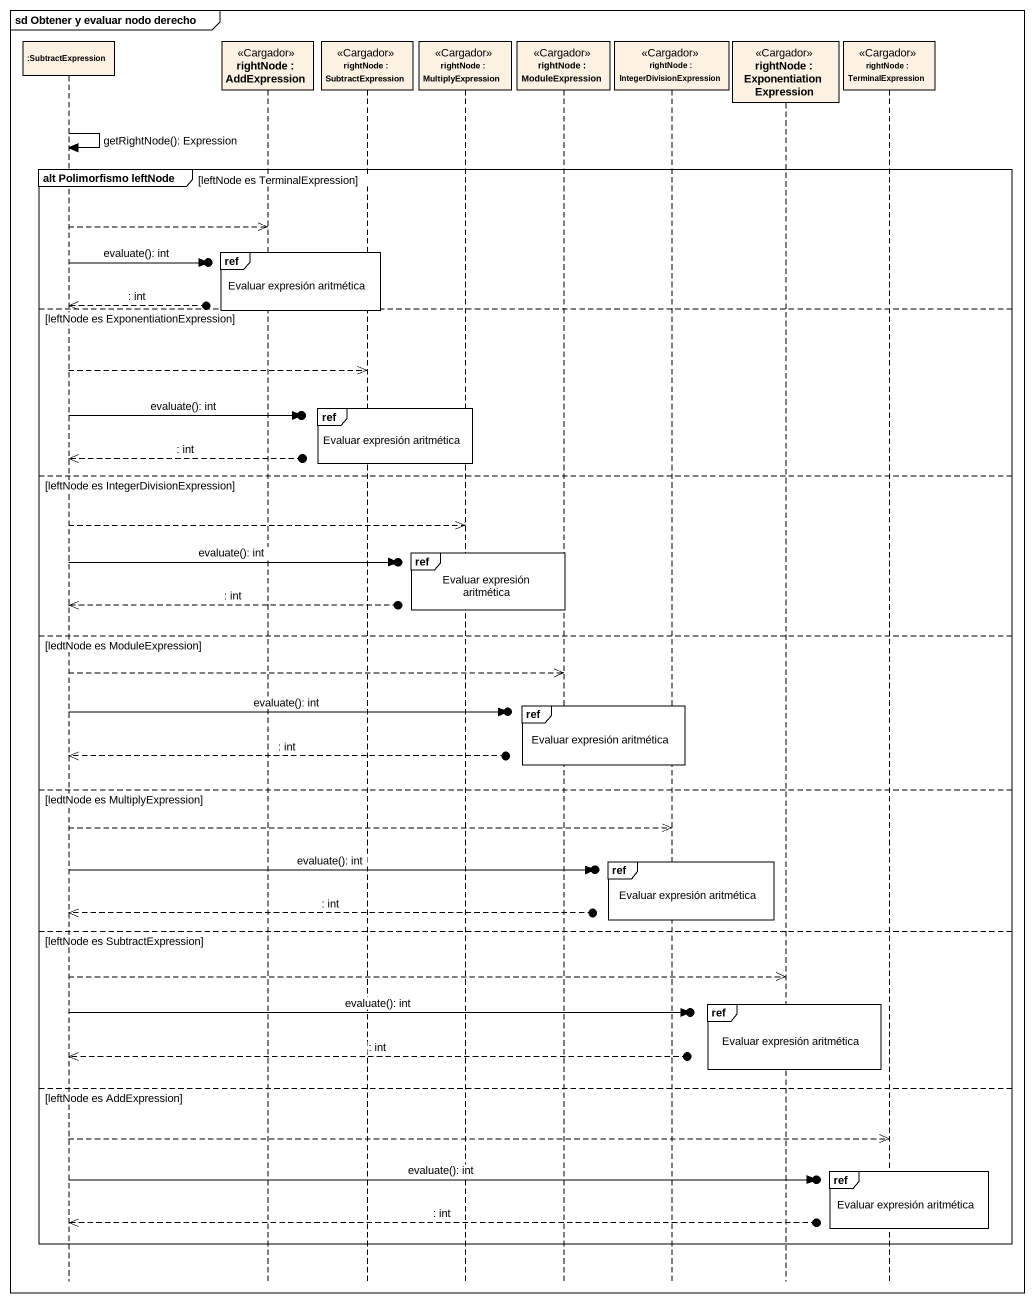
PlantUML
@startuml
mainframe sd Obtener y evaluar nodo derecho
hide footbox
participant ":SubtractExpression" as SubtractExpression
participant "rightNode : AddExpression" as rightNode <<Cargador>>
participant "rightNode : SubtractExpression" as rightNode_2 <<Cargador>>
participant "rightNode : MultiplyExpression" as rightNode_3 <<Cargador>>
participant "rightNode : ModuleExpression" as rightNode_4 <<Cargador>>
participant "rightNode : IntegerDivisionExpression" as rightNode_5 <<Cargador>>
participant "rightNode : ExponentiationExpression" as rightNode_6 <<Cargador>>
participant "rightNode : TerminalExpression" as rightNode_7 <<Cargador>>

SubtractExpression -> SubtractExpression : getRightNode(): Expression
group alt Polimorfismo leftNode [leftNode es TerminalExpression]
  SubtractExpression -->> rightNode
  ref over rightNode, rightNode_2 : Evaluar expresión aritmética
  SubtractExpression ->o] : evaluate(): int
  SubtractExpression <<--o] : : int
else leftNode es ExponentiationExpression
  SubtractExpression -->> rightNode_2
  ref over rightNode_2, rightNode_3 : Evaluar expresión aritmética
  SubtractExpression ->o] : evaluate(): int
  SubtractExpression <<--o] : : int
else leftNode es IntegerDivisionExpression
  SubtractExpression -->> rightNode_3
  ref over rightNode_3, rightNode_4 : Evaluar expresión aritmética
  SubtractExpression ->o] : evaluate(): int
  SubtractExpression <<--o] : : int
else ledtNode es ModuleExpression
  SubtractExpression -->> rightNode_4
  ref over rightNode_4, rightNode_5 : Evaluar expresión aritmética
  SubtractExpression ->o] : evaluate(): int
  SubtractExpression <<--o] : : int
else ledtNode es MultiplyExpression
  SubtractExpression -->> rightNode_5
  ref over rightNode_5 : Evaluar expresión aritmética
  SubtractExpression ->o] : evaluate(): int
  SubtractExpression <<--o] : : int
else leftNode es SubtractExpression
  SubtractExpression -->> rightNode_6
  ref over rightNode_6 : Evaluar expresión aritmética
  SubtractExpression ->o] : evaluate(): int
  SubtractExpression <<--o] : : int
else leftNode es AddExpression
  SubtractExpression -->> rightNode_7
  ref over rightNode_7 : Evaluar expresión aritmética
  SubtractExpression ->o] : evaluate(): int
  SubtractExpression <<--o] : : int
end
@enduml
